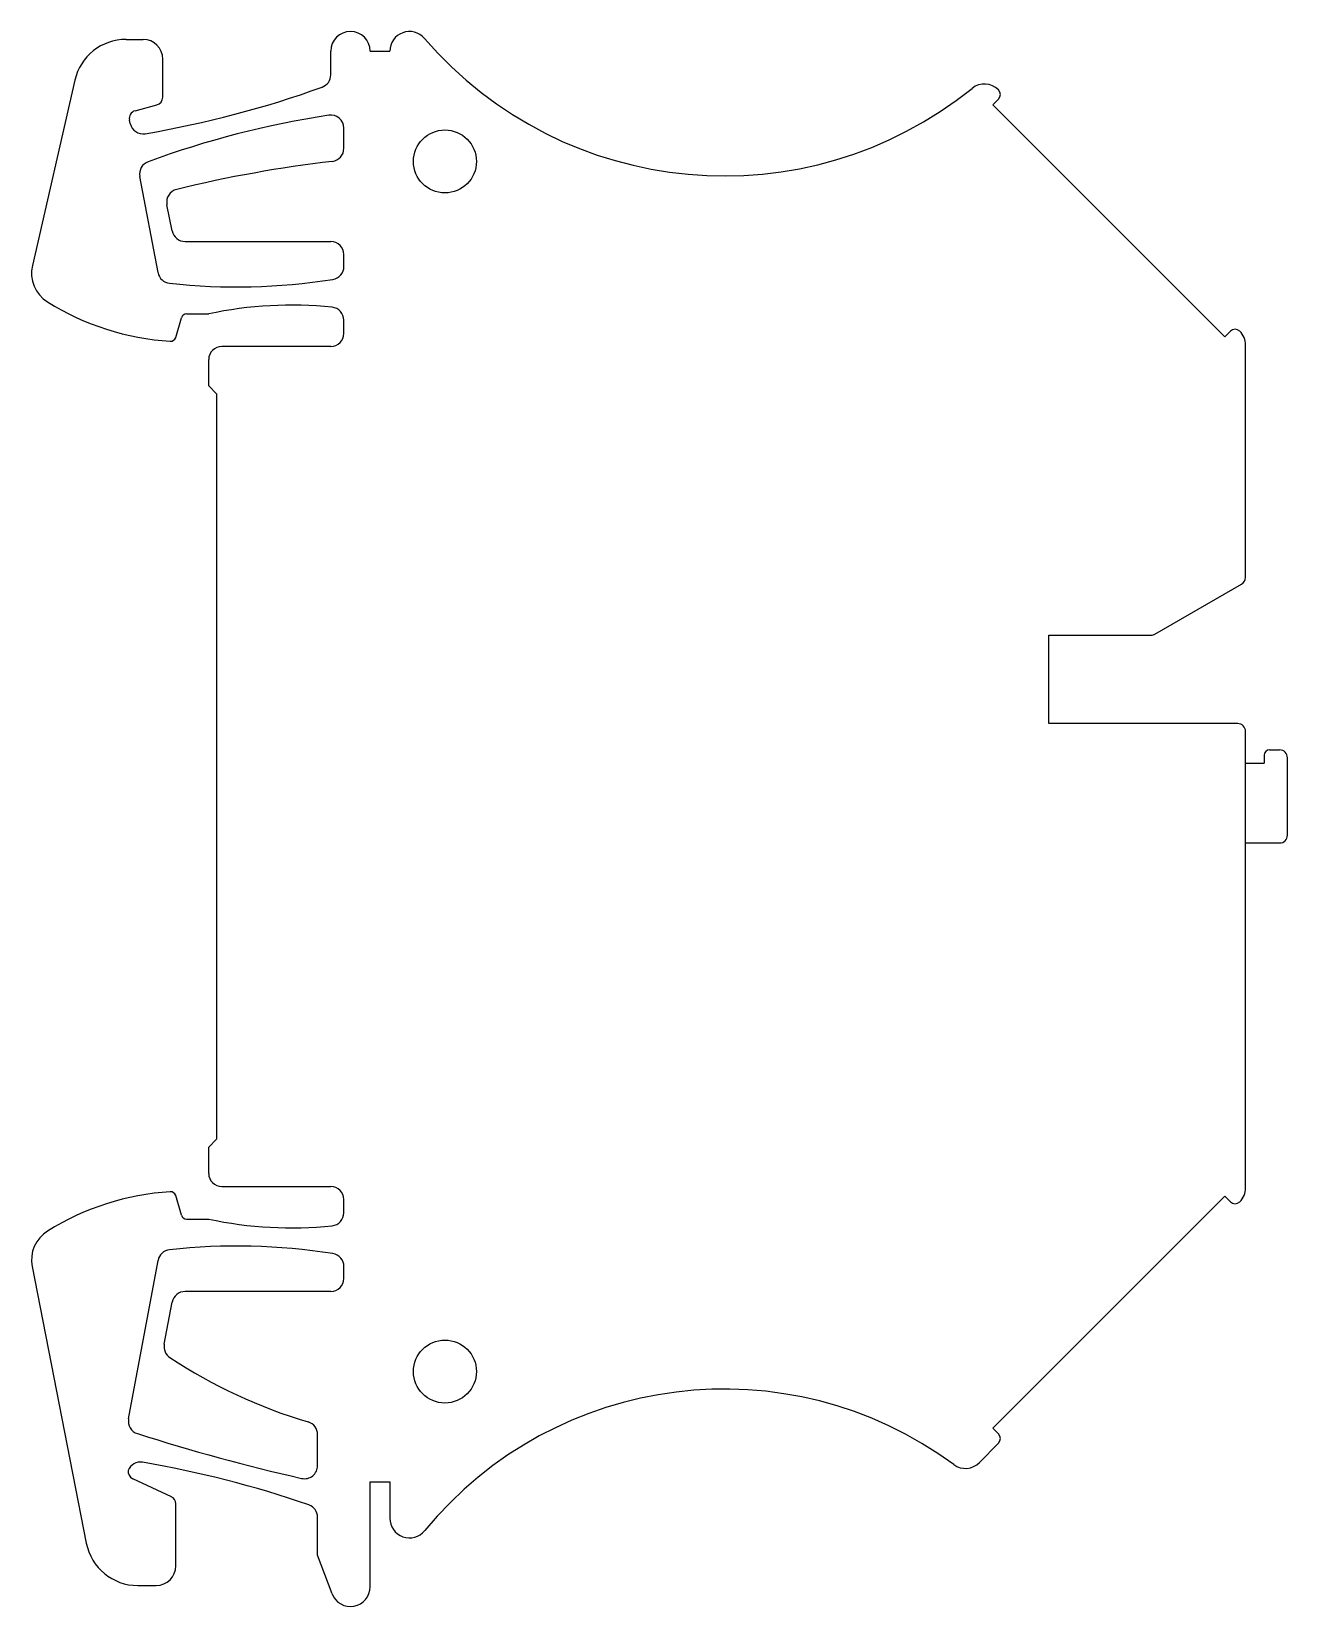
# Model space of a CAD drawing. Header units: millimetres. Extents: x 0 to 47.8, y 0 to 60.
import ezdxf

# ---------------------------------------------------------------- set-up
doc = ezdxf.new("R2010")
doc.units = ezdxf.units.MM

msp = doc.modelspace()

# ---------------------------------------------------------------- linework, layer by layer
at = {"color": 7, "linetype": 'Continuous', "lineweight": 25}
for p, q in [((3.6, 59.7), (4.25, 59.7)), ((5, 57.495), (5, 58.95)), ((11.4, 58.35), (11.4, 59.25)), ((12.9, 59.25), (13.65, 59.25)), ((1.651, 58.147), (0.033, 51.09)), ((3.947, 56.983), (4.778, 57.205)), ((36.834, 57.423), (36.621, 57.209)), ((45.459, 48.371), (36.621, 57.209)), ((3.762, 56.491), (3.731, 56.627)), ((11.9, 55.55), (11.9, 56.318)), ((4.82, 50.813), (4.127, 54.479)), ((5.36, 52.402), (5.16, 53.402)), ((5.85, 52), (11.4, 52)), ((11.9, 51.052), (11.9, 51.5)), ((5.9, 49.24), (6.75, 49.24)), ((5.492, 48.345), (5.708, 49.095)), ((11.9, 48.5), (11.9, 49)), ((45.673, 48.584), (45.459, 48.371)), ((46.25, 39.206), (46.25, 48.05)), ((6.75, 46.5), (6.75, 47.5)), ((11.4, 48), (7.25, 48)), ((7.05, 46.2), (6.75, 46.5)), ((7.05, 46.2), (7.05, 17.8)), ((42.798, 37.04), (46.1, 38.947)), ((38.75, 33.633), (38.75, 37)), ((38.75, 37), (42.648, 37)), ((45.95, 33.633), (38.75, 33.633)), ((46.25, 15.95), (46.25, 33.333)), ((46.958, 32.433), (46.958, 32.133)), ((47.158, 32.633), (47.546, 32.633)), ((46.25, 32.133), (46.958, 32.133)), ((47.846, 29.386), (47.846, 32.333)), ((46.25, 29.086), (47.546, 29.086)), ((6.75, 17.5), (7.05, 17.8)), ((6.75, 16.5), (6.75, 17.5)), ((5.708, 14.905), (5.492, 15.655)), ((7.25, 16), (11.4, 16)), ((36.621, 6.791), (45.459, 15.629)), ((45.459, 15.629), (45.673, 15.416)), ((11.9, 15), (11.9, 15.5)), ((5.9, 14.76), (6.75, 14.76)), ((0.024, 12.95), (2.087, 2.416)), ((3.698, 7.154), (4.82, 13.186)), ((11.9, 12.5), (11.9, 12.948)), ((5.059, 9.992), (5.359, 11.592)), ((11.4, 12), (5.85, 12)), ((36.621, 6.791), (36.834, 6.577)), ((10.9, 5.369), (10.9, 6.55)), ((36.836, 6.225), (36.112, 5.486)), ((5.327, 4.182), (3.855, 4.868)), ((12.9, 4.75), (13.65, 4.75)), ((12.9, 0.75), (12.9, 4.75)), ((13.65, 4.75), (13.65, 3.365)), ((5.5, 1.55), (5.5, 3.91)), ((10.9, 1.95), (10.9, 3.4)), ((11.448, 0.487), (10.9, 1.95)), ((4.05, 0.8), (4.75, 0.8))]:
    msp.add_line(p, q, dxfattribs=at)
for centre in [(15.75, 55.05), (15.75, 8.95)]:
    msp.add_circle(centre, 1.2, dxfattribs=at)
for centre, radius, start, end in [((12.15, 59.25), 0.75, 0, 180), ((14.4, 59.25), 0.75, 40.68125, 180), ((3.6, 57.7), 2, 90, 167.08793), ((4.25, 58.95), 0.75, 360, 90), ((26.382, 69.549), 15.05, 220.68125, 308.88272), ((10.9, 58.35), 0.5, 289.73709, 360), ((-2.439, 95.529), 40, 279.75004, 289.73709), ((36.3, 57.25), 0.75, 44.38321, 128.88272), ((36.657, 57.6), 0.25, 315, 44.38321), ((4.7, 57.495), 0.3, 285, 360), ((4.024, 56.693), 0.3, 105, 192.61682), ((4.25, 56.6), 0.5, 192.61682, 279.75004), ((16.78, 21.391), 35.839, 98.75747, 110.13041), ((11.4, 56.318), 0.5, 0, 98.75747), ((11.4, 55.55), 0.5, 276.75858, 0), ((4.618, 54.571), 0.5, 110.13041, 190.70401), ((17.343, 5.401), 50, 96.75858, 103.66385), ((5.65, 53.5), 0.5, 103.66385, 191.30993), ((5.85, 52.5), 0.5, 191.30993, 270), ((11.4, 51.5), 0.5, 360, 90), ((1.3, 50.8), 1.3, 167.08793, 238.04087), ((11.4, 51.052), 0.5, 278.98089, 0), ((5.311, 50.905), 0.5, 190.70401, 263.78265), ((7.805, 73.798), 23.528, 263.78265, 278.98089), ((5.905, 58.181), 10, 238.04087, 266.46042), ((5.9, 49.04), 0.2, 90, 163.97438), ((9.91, 34.577), 15, 84.10354, 102.16299), ((11.4, 49), 0.5, 360, 84.10354), ((45.85, 48.407), 0.25, 45.61679, 135), ((5.3, 48.4), 0.2, 266.46042, 343.97438), ((11.4, 48.5), 0.5, 270, 0), ((45.5, 48.05), 0.75, 360, 45.61679), ((7.25, 47.5), 0.5, 90, 180), ((45.95, 39.206), 0.3, 300, 360), ((42.648, 37.3), 0.3, 270, 300), ((45.95, 33.333), 0.3, 0, 90), ((47.158, 32.433), 0.2, 90, 180), ((47.546, 32.333), 0.3, 360, 90), ((47.546, 29.386), 0.3, 270, 360), ((7.25, 16.5), 0.5, 180, 270), ((5.905, 5.819), 10, 93.53958, 121.95913), ((5.3, 15.6), 0.2, 16.02562, 93.53958), ((11.4, 15.5), 0.5, 0, 90), ((45.5, 15.95), 0.75, 314.38321, 0), ((45.85, 15.593), 0.25, 225, 314.38321), ((5.9, 14.96), 0.2, 196.02562, 270), ((9.91, 29.423), 15, 257.83701, 275.89646), ((11.4, 15), 0.5, 275.89646, 0), ((1.3, 13.2), 1.3, 121.95913, 191.08039), ((5.312, 13.094), 0.5, 96.22588, 169.46082), ((7.809, -9.798), 23.528, 81.02904, 96.22588), ((11.4, 12.948), 0.5, 360, 81.02904), ((11.4, 12.5), 0.5, 270, 0), ((5.85, 11.5), 0.5, 90, 169.38034), ((5.55, 9.9), 0.5, 169.38034, 236.67618), ((16.263, 26.194), 20, 236.67618, 253.38218), ((26.382, -6.468), 14.75, 53.61621, 140.62635), ((4.189, 7.062), 0.5, 169.46082, 252.2985), ((10.4, 6.55), 0.5, 0, 73.38218), ((27.028, 78.617), 75.611, 252.2985, 257.2103), ((36.657, 6.4), 0.25, 315.61679, 45), ((4.15, 5), 0.5, 80.32495, 158.55181), ((-2.488, -33.938), 40, 70.95638, 80.32495), ((35.576, 6.011), 0.75, 233.61621, 315.61679), ((3.982, 5.14), 0.3, 171.77279, 245), ((10.4, 5.369), 0.5, 257.21029, 0), ((5.2, 3.91), 0.3, 360, 65), ((10.4, 3.4), 0.5, 360, 70.95638), ((14.4, 3.365), 0.75, 180, 320.62635), ((4.05, 2.8), 2, 191.08039, 270), ((4.75, 1.55), 0.75, 270, 0), ((12.15, 0.75), 0.75, 200.52169, 360)]:
    msp.add_arc(centre, radius, start, end, dxfattribs=at)

doc.saveas('drawing.dxf')
